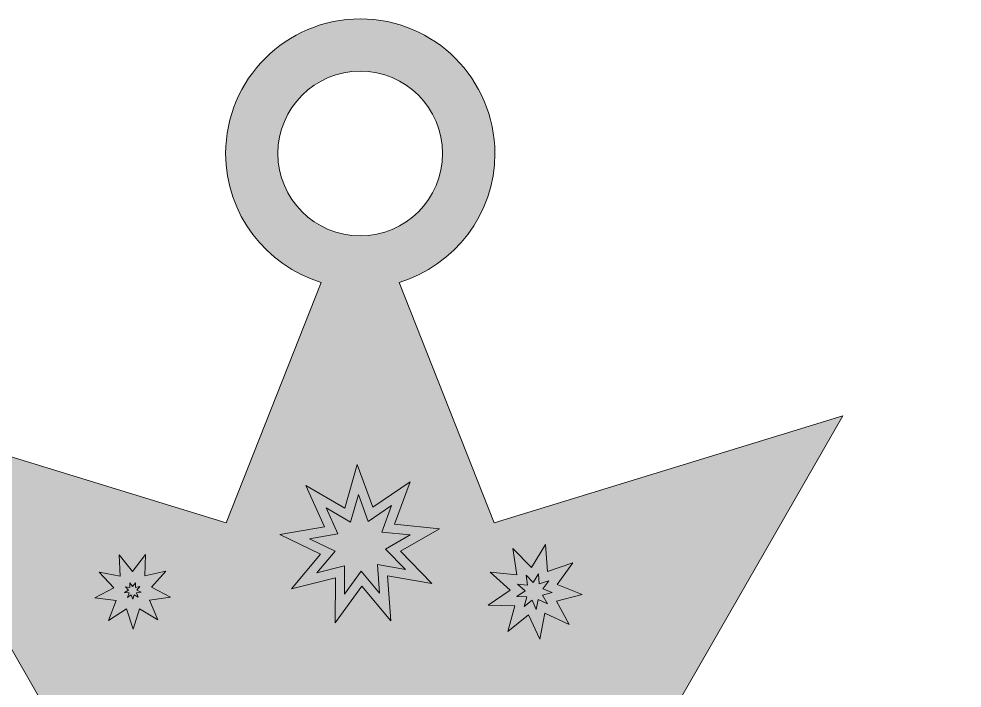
# Model space of a CAD drawing. Header units: millimetres. Extents: x 22 to 606, y -841 to -12.
# Drawn here: x 106.65 to 142.74, y -480.85 to -455.24 of the extents above; entities that cross this region are included whole.
import ezdxf

# ---------------------------------------------------------------- set-up
doc = ezdxf.new("R2010")
doc.units = ezdxf.units.MM
doc.header["$MEASUREMENT"] = 0
doc.layers.add('engraving', color=7, linetype='Continuous')
doc.layers.add('Layer 1', color=7, linetype='Continuous')

# ---------------------------------------------------------------- blocks, each defined once
blk = doc.blocks.new('block 11')
at = {"layer": 'engraving'}
h = blk.add_hatch(color=1, dxfattribs=at)
h.dxf.hatch_style = 2
h.paths.add_polyline_path([(118.758, -478.351), (118.759, -476.622), (117.083, -477.047), (118.195, -475.723), (116.638, -474.971), (118.34, -474.672), (117.631, -473.095), (119.128, -473.96), (119.598, -472.297), (120.188, -473.921), (121.618, -472.949), (121.026, -474.573), (122.746, -474.747), (121.248, -475.611), (122.454, -476.85), (120.752, -476.549), (120.879, -478.273), (119.769, -476.948)])
h.paths.add_polyline_path([(119.111, -476.169), (119.111, -477.257), (119.747, -476.374), (120.447, -477.208), (120.367, -476.123), (121.438, -476.312), (120.679, -475.532), (121.622, -474.988), (120.539, -474.879), (120.912, -473.856), (120.012, -474.468), (119.64, -473.445), (119.344, -474.493), (118.402, -473.948), (118.848, -474.941), (117.776, -475.129), (118.756, -475.603), (118.056, -476.436)])
h = blk.add_hatch(color=1, dxfattribs=at)
h.dxf.hatch_style = 2
h.paths.add_polyline_path([(126.58, -478.979), (126.156, -478.045), (125.354, -478.686), (125.63, -477.697), (124.604, -477.673), (125.451, -477.093), (124.68, -476.416), (125.701, -476.516), (125.547, -475.502), (126.265, -476.234), (126.798, -475.358), (126.878, -476.381), (127.849, -476.053), (127.252, -476.887), (128.208, -477.26), (127.215, -477.516), (127.706, -478.416), (126.781, -477.973)])
h.paths.add_polyline_path([(126.289, -477.486), (126.449, -477.837), (126.524, -477.459), (126.872, -477.626), (126.687, -477.287), (127.061, -477.191), (126.702, -477.051), (126.926, -476.737), (126.561, -476.86), (126.531, -476.476), (126.331, -476.805), (126.06, -476.53), (126.118, -476.911), (125.735, -476.874), (126.025, -477.128), (125.706, -477.346), (126.092, -477.355), (125.988, -477.727)])
h = blk.add_hatch(color=1, dxfattribs=at)
h.dxf.hatch_style = 2
h.paths.add_polyline_path([(111.024, -478.595), (110.762, -477.818), (110.073, -478.263), (110.373, -477.5), (109.559, -477.397), (110.279, -477.005), (109.722, -476.404), (110.526, -476.566), (110.485, -475.747), (110.996, -476.388), (111.492, -475.736), (111.471, -476.555), (112.271, -476.373), (111.728, -476.988), (112.457, -477.362), (111.647, -477.484), (111.965, -478.239), (111.265, -477.812)])
h.paths.add_polyline_path([(110.952, -477.276), (111.009, -477.446), (111.062, -477.275), (111.216, -477.368), (111.146, -477.203), (111.323, -477.176), (111.163, -477.094), (111.282, -476.96), (111.108, -476.999), (111.112, -476.819), (111.003, -476.963), (110.892, -476.823), (110.901, -477.002), (110.725, -476.966), (110.847, -477.098), (110.689, -477.184), (110.867, -477.206), (110.801, -477.373)])
at = {"layer": 'engraving', "lineweight": 0}
for points in [[(118.758, -478.351), (118.759, -476.622), (117.083, -477.047), (118.195, -475.723), (116.638, -474.971), (118.34, -474.672), (117.631, -473.095), (119.128, -473.96), (119.598, -472.297), (120.188, -473.921), (121.618, -472.949), (121.026, -474.573), (122.746, -474.747), (121.248, -475.611), (122.454, -476.85), (120.752, -476.549), (120.879, -478.273), (119.769, -476.948), (118.758, -478.351)], [(119.111, -476.169), (119.111, -477.257), (119.747, -476.374), (120.447, -477.208), (120.367, -476.123), (121.438, -476.312), (120.679, -475.532), (121.622, -474.988), (120.539, -474.879), (120.912, -473.856), (120.012, -474.468), (119.64, -473.445), (119.344, -474.493), (118.402, -473.948), (118.848, -474.941), (117.776, -475.129), (118.756, -475.603), (118.056, -476.436), (119.111, -476.169)], [(126.58, -478.979), (126.156, -478.045), (125.354, -478.686), (125.63, -477.697), (124.604, -477.673), (125.451, -477.093), (124.68, -476.416), (125.701, -476.516), (125.547, -475.502), (126.265, -476.234), (126.798, -475.358), (126.878, -476.381), (127.849, -476.053), (127.252, -476.887), (128.208, -477.26), (127.215, -477.516), (127.706, -478.416), (126.781, -477.973), (126.58, -478.979)], [(111.024, -478.595), (110.762, -477.818), (110.073, -478.263), (110.373, -477.5), (109.559, -477.397), (110.279, -477.005), (109.722, -476.404), (110.526, -476.566), (110.485, -475.747), (110.996, -476.388), (111.492, -475.736), (111.471, -476.555), (112.271, -476.373), (111.728, -476.988), (112.457, -477.362), (111.647, -477.484), (111.965, -478.239), (111.265, -477.812), (111.024, -478.595)], [(126.289, -477.486), (126.449, -477.837), (126.524, -477.459), (126.872, -477.626), (126.687, -477.287), (127.061, -477.191), (126.702, -477.051), (126.926, -476.737), (126.561, -476.86), (126.531, -476.476), (126.331, -476.805), (126.06, -476.53), (126.118, -476.911), (125.735, -476.874), (126.025, -477.128), (125.706, -477.346), (126.092, -477.355), (125.988, -477.727), (126.289, -477.486)], [(110.952, -477.276), (111.009, -477.446), (111.062, -477.275), (111.216, -477.368), (111.146, -477.203), (111.323, -477.176), (111.163, -477.094), (111.282, -476.96), (111.108, -476.999), (111.112, -476.819), (111.003, -476.963), (110.892, -476.823), (110.901, -477.002), (110.725, -476.966), (110.847, -477.098), (110.689, -477.184), (110.867, -477.206), (110.801, -477.373), (110.952, -477.276)]]:
    blk.add_lwpolyline(points, dxfattribs=at)
blk = doc.blocks.new('block 10')
at = {"layer": 'engraving'}
blk.add_blockref('block 11', (0, 0), dxfattribs=at)

msp = doc.modelspace()

# ---------------------------------------------------------------- hatches: boundary and pattern name
at = {"layer": 'Layer 1'}
h = msp.add_hatch(color=2, dxfattribs=at)
h.dxf.hatch_style = 2
edge = h.paths.add_edge_path()
edge.add_spline(control_points=[(142.743, -490.421), (142.743, -490.421), (131.227, -482.536), (131.227, -482.536), (131.227, -482.536), (138.181, -470.435), (138.181, -470.435), (138.181, -470.435), (124.837, -474.522), (124.837, -474.522), (124.837, -474.522), (121.205, -465.323), (121.205, -465.323), (123.319, -464.681), (124.862, -462.715), (124.862, -460.395), (124.862, -457.555), (122.552, -455.244), (119.712, -455.244), (116.871, -455.244), (114.561, -457.555), (114.561, -460.395), (114.561, -462.715), (116.104, -464.681), (118.218, -465.323), (118.218, -465.323), (114.587, -474.522), (114.587, -474.522), (114.587, -474.522), (101.242, -470.435), (101.242, -470.435), (101.242, -470.435), (108.196, -482.536), (108.196, -482.536), (108.196, -482.536), (96.68, -490.421), (96.68, -490.421), (96.68, -490.421), (110.477, -492.529), (110.477, -492.529), (110.477, -492.529), (109.462, -506.448), (109.462, -506.448), (109.462, -506.448), (119.712, -496.976), (119.712, -496.976), (119.712, -496.976), (129.961, -506.448), (129.961, -506.448), (129.961, -506.448), (128.946, -492.529), (128.946, -492.529), (128.946, -492.529), (142.743, -490.421), (142.743, -490.421)], knot_values=[0, 0, 0, 0, 1, 1, 1, 2, 2, 2, 3, 3, 3, 4, 4, 4, 5, 5, 5, 6, 6, 6, 7, 7, 7, 8, 8, 8, 9, 9, 9, 10, 10, 10, 11, 11, 11, 12, 12, 12, 13, 13, 13, 14, 14, 14, 15, 15, 15, 16, 16, 16, 17, 17, 17, 18, 18, 18, 18], degree=3, periodic=1)
edge = h.paths.add_edge_path()
edge.add_spline(control_points=[(116.561, -460.395), (116.561, -458.657), (117.974, -457.244), (119.712, -457.244), (121.449, -457.244), (122.862, -458.657), (122.862, -460.395), (122.862, -462.132), (121.449, -463.545), (119.712, -463.545), (117.974, -463.545), (116.561, -462.132), (116.561, -460.395)], knot_values=[0, 0, 0, 0, 1, 1, 1, 2, 2, 2, 3, 3, 3, 4, 4, 4, 4], degree=3, periodic=1)

# ---------------------------------------------------------------- linework, layer by layer
at = {"layer": 'Layer 1', "lineweight": 0}
for points, knots in [([(142.743, -490.421), (142.743, -490.421), (131.227, -482.536), (131.227, -482.536), (131.227, -482.536), (138.181, -470.435), (138.181, -470.435), (138.181, -470.435), (124.837, -474.522), (124.837, -474.522), (124.837, -474.522), (121.205, -465.323), (121.205, -465.323), (123.319, -464.681), (124.862, -462.715), (124.862, -460.395), (124.862, -457.555), (122.552, -455.244), (119.712, -455.244), (116.871, -455.244), (114.561, -457.555), (114.561, -460.395), (114.561, -462.715), (116.104, -464.681), (118.218, -465.323), (118.218, -465.323), (114.587, -474.522), (114.587, -474.522), (114.587, -474.522), (101.242, -470.435), (101.242, -470.435), (101.242, -470.435), (108.196, -482.536), (108.196, -482.536), (108.196, -482.536), (96.68, -490.421), (96.68, -490.421), (96.68, -490.421), (110.477, -492.529), (110.477, -492.529), (110.477, -492.529), (109.462, -506.448), (109.462, -506.448), (109.462, -506.448), (119.712, -496.976), (119.712, -496.976), (119.712, -496.976), (129.961, -506.448), (129.961, -506.448), (129.961, -506.448), (128.946, -492.529), (128.946, -492.529), (128.946, -492.529), (142.743, -490.421), (142.743, -490.421)], [0, 0, 0, 0, 1, 1, 1, 2, 2, 2, 3, 3, 3, 4, 4, 4, 5, 5, 5, 6, 6, 6, 7, 7, 7, 8, 8, 8, 9, 9, 9, 10, 10, 10, 11, 11, 11, 12, 12, 12, 13, 13, 13, 14, 14, 14, 15, 15, 15, 16, 16, 16, 17, 17, 17, 18, 18, 18, 18]), ([(116.561, -460.395), (116.561, -458.657), (117.974, -457.244), (119.712, -457.244), (121.449, -457.244), (122.862, -458.657), (122.862, -460.395), (122.862, -462.132), (121.449, -463.545), (119.712, -463.545), (117.974, -463.545), (116.561, -462.132), (116.561, -460.395)], [0, 0, 0, 0, 1, 1, 1, 2, 2, 2, 3, 3, 3, 4, 4, 4, 4])]:
    msp.add_open_spline(points, degree=3, knots=knots, dxfattribs=at)

# ---------------------------------------------------------------- block references
at = {"layer": 'engraving'}
msp.add_blockref('block 10', (0, 0), dxfattribs=at)

doc.saveas('drawing.dxf')
